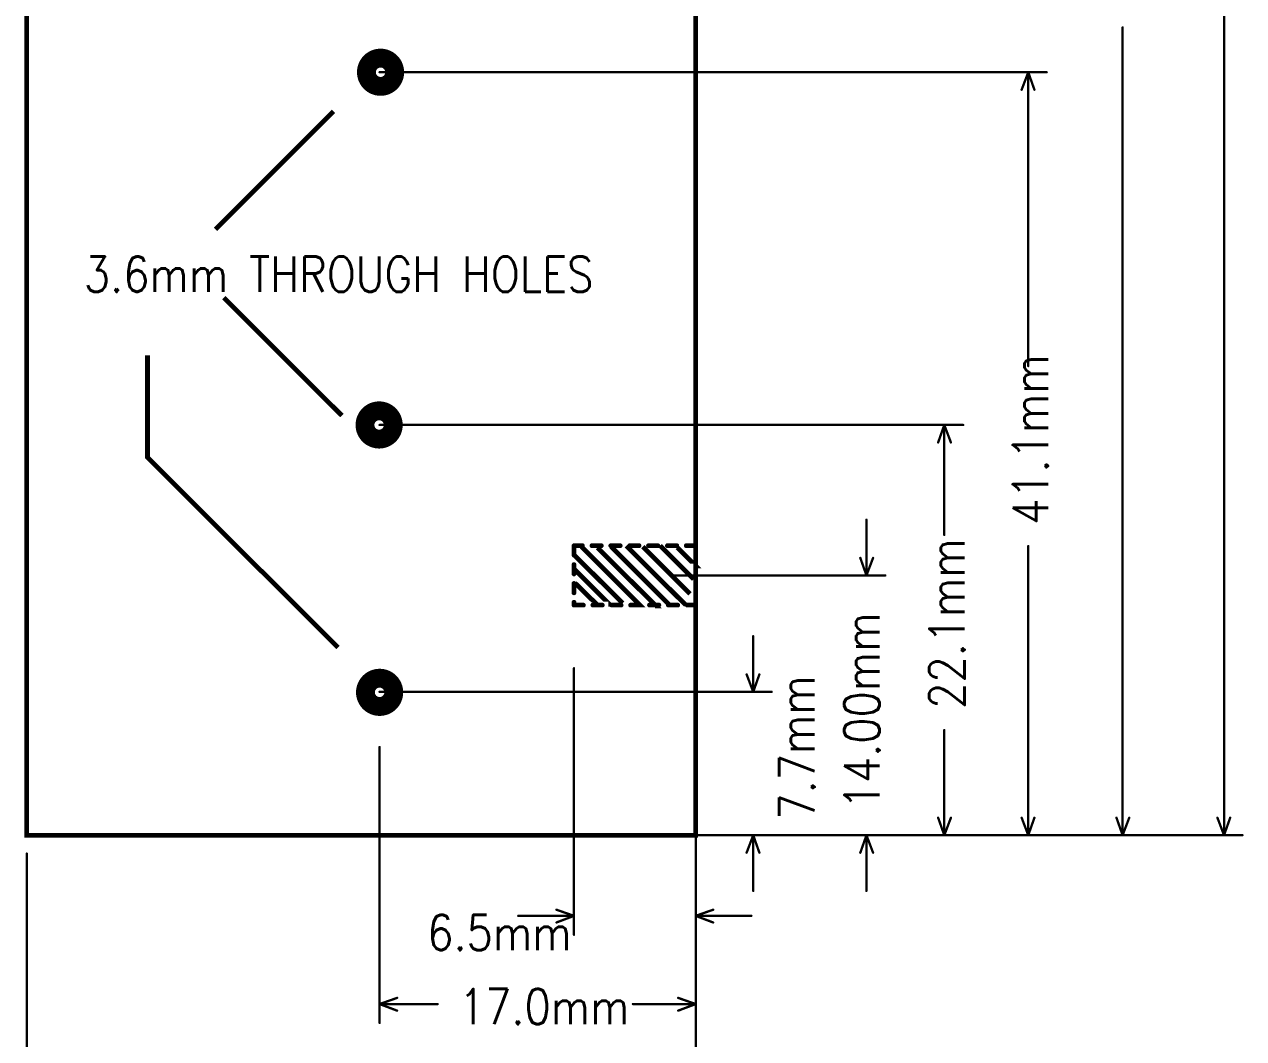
# Model space of a CAD drawing. Extents: x 2.21 to 9.98, y 0.91 to 8.6.
# Drawn here: x 5.091 to 7.676, y 3.506 to 5.656 of the extents above; entities that cross this region are included whole.
import ezdxf

# ---------------------------------------------------------------- set-up
doc = ezdxf.new("R2010")
doc.units = 0
doc.header["$LTSCALE"] = 25
doc.layers.get('0').update_dxf_attribs({"linetype": 'CONTINUOUS'})
doc.styles.get("Standard").update_dxf_attribs({"font": 'simplex'})

# ---------------------------------------------------------------- blocks, each defined once
blk = doc.blocks.new('DISC')
at = {"color": 0, "const_width": 0.5}
blk.add_lwpolyline([(0, 0.25, 1), (0, -0.25, 1)], format="xyb", close=True, dxfattribs=at)

msp = doc.modelspace()

# ---------------------------------------------------------------- linework, layer by layer
at = {"color": 3}
for points, const_width in [([(5.096, 3.937), (5.096, 8.213), (6.514, 8.213), (6.514, 3.937), (5.096, 3.937)], 0.01), ([(7.634, 3.937), (7.634, 5.83)], 0.005), ([(7.419, 3.937), (7.419, 5.65)], 0.005), ([(5.844, 5.555), (7.258, 5.555)], 0.005), ([(7.219, 5.555), (7.205, 5.518)], 0.005), ([(7.219, 4.932), (7.219, 5.555)], 0.005), ([(7.219, 5.555), (7.232, 5.518)], 0.005), ([(5.746, 5.472), (5.496, 5.222)], 0.01), ([(5.764, 4.827), (5.514, 5.077)], 0.01), ([(5.352, 4.955), (5.352, 4.738), (5.756, 4.335)], 0.01), ([(5.844, 4.807), (7.081, 4.807)], 0.005), ([(7.041, 4.807), (7.028, 4.77)], 0.005), ([(7.041, 4.574), (7.041, 4.807)], 0.005), ([(7.041, 4.807), (7.055, 4.77)], 0.005), ([(6.876, 4.488), (6.876, 4.606)], 0.005), ([(6.274, 4.551), (6.256, 4.551)], 0.01), ([(6.256, 4.551), (6.256, 4.531)], 0.01), ([(6.272, 4.549), (6.396, 4.425), (6.394, 4.425)], 0.01), ([(6.314, 4.551), (6.294, 4.551)], 0.01), ([(6.306, 4.547), (6.43, 4.423), (6.428, 4.423)], 0.01), ([(6.354, 4.551), (6.334, 4.551)], 0.01), ([(6.335, 4.549), (6.459, 4.425)], 0.01), ([(6.367, 4.551), (6.493, 4.425)], 0.01), ([(6.394, 4.551), (6.374, 4.551)], 0.01), ([(6.402, 4.549), (6.502, 4.449)], 0.01), ([(6.434, 4.551), (6.414, 4.551)], 0.01), ([(6.439, 4.551), (6.51, 4.48)], 0.01), ([(6.474, 4.551), (6.454, 4.551)], 0.01), ([(6.475, 4.547), (6.514, 4.508), (6.512, 4.508)], 0.01), ([(6.514, 4.551), (6.494, 4.551)], 0.01), ([(6.514, 4.545), (6.514, 4.551)], 0.01), ([(7.219, 3.937), (7.219, 4.55)], 0.005), ([(6.258, 4.53), (6.359, 4.429)], 0.01), ([(6.514, 4.505), (6.514, 4.525)], 0.01), ([(6.876, 4.488), (6.863, 4.525)], 0.005), ([(6.876, 4.488), (6.89, 4.525)], 0.005), ([(6.256, 4.511), (6.256, 4.491)], 0.01), ([(6.258, 4.5), (6.331, 4.427), (6.329, 4.427)], 0.01), ([(6.256, 4.471), (6.256, 4.451)], 0.01), ([(6.258, 4.472), (6.306, 4.425), (6.304, 4.425)], 0.01), ([(6.469, 4.488), (6.916, 4.488)], 0.005), ([(6.514, 4.465), (6.514, 4.485)], 0.01), ([(6.514, 4.425), (6.514, 4.445)], 0.01), ([(6.256, 4.431), (6.256, 4.425)], 0.01), ([(6.256, 4.425), (6.276, 4.425)], 0.01), ([(6.296, 4.425), (6.316, 4.425)], 0.01), ([(6.336, 4.425), (6.356, 4.425)], 0.01), ([(6.376, 4.425), (6.396, 4.425)], 0.01), ([(6.416, 4.425), (6.436, 4.425)], 0.01), ([(6.456, 4.425), (6.476, 4.425)], 0.01), ([(6.496, 4.425), (6.514, 4.425)], 0.01), ([(6.636, 4.241), (6.636, 4.359)], 0.005), ([(6.256, 4.291), (6.256, 3.726)], 0.005), ([(6.514, 4.291), (6.514, 3.726)], 0.005), ([(6.636, 4.241), (6.622, 4.278)], 0.005), ([(6.636, 4.241), (6.649, 4.278)], 0.005), ([(5.844, 4.241), (6.675, 4.241)], 0.005), ([(7.041, 3.937), (7.041, 4.16)], 0.005), ([(5.844, 4.124), (5.844, 3.539)], 0.005), ([(6.514, 4.124), (6.514, 3.539)], 0.005), ([(7.041, 3.937), (7.028, 3.974)], 0.005), ([(7.041, 3.937), (7.055, 3.974)], 0.005), ([(7.219, 3.937), (7.205, 3.974)], 0.005), ([(7.219, 3.937), (7.232, 3.974)], 0.005), ([(7.419, 3.937), (7.406, 3.974)], 0.005), ([(7.419, 3.937), (7.433, 3.974)], 0.005), ([(7.634, 3.937), (7.62, 3.974)], 0.005), ([(7.634, 3.937), (7.647, 3.974)], 0.005), ([(5.844, 3.937), (7.258, 3.937)], 0.005), ([(5.844, 3.937), (6.675, 3.937)], 0.005), ([(5.844, 3.937), (7.081, 3.937)], 0.005), ([(6.469, 3.937), (6.916, 3.937)], 0.005), ([(6.469, 3.937), (7.459, 3.937)], 0.005), ([(6.553, 3.937), (7.673, 3.937)], 0.005), ([(6.636, 3.937), (6.622, 3.9)], 0.005), ([(6.636, 3.937), (6.636, 3.819)], 0.005), ([(6.636, 3.937), (6.649, 3.9)], 0.005), ([(6.876, 3.937), (6.863, 3.9)], 0.005), ([(6.876, 3.937), (6.876, 3.819)], 0.005), ([(6.876, 3.937), (6.89, 3.9)], 0.005), ([(5.096, 3.898), (5.096, 3.358)], 0.005), ([(6.514, 3.898), (6.514, 3.358)], 0.005), ([(6.256, 3.766), (6.219, 3.779)], 0.005), ([(6.514, 3.766), (6.551, 3.779)], 0.005), ([(6.256, 3.766), (6.138, 3.766)], 0.005), ([(6.256, 3.766), (6.219, 3.752)], 0.005), ([(6.514, 3.766), (6.632, 3.766)], 0.005), ([(6.514, 3.766), (6.551, 3.752)], 0.005), ([(5.844, 3.579), (5.881, 3.592)], 0.005), ([(6.514, 3.579), (6.477, 3.592)], 0.005), ([(5.844, 3.579), (5.967, 3.579)], 0.005), ([(5.844, 3.579), (5.881, 3.565)], 0.005), ([(6.381, 3.579), (6.514, 3.579)], 0.005), ([(6.514, 3.579), (6.477, 3.565)], 0.005)]:
    msp.add_lwpolyline(points, dxfattribs=dict(at, const_width=const_width))
at = {"color": 2, "const_width": 0.04}
for points in [[(5.846, 5.525, -1), (5.846, 5.585, -1), (5.846, 5.525)], [(5.843, 4.777, -1), (5.843, 4.837, -1), (5.843, 4.777)], [(5.844, 4.21, -1), (5.844, 4.27, -1), (5.844, 4.21)]]:
    msp.add_lwpolyline(points, format="xyb", dxfattribs=at)

# ---------------------------------------------------------------- block references
at = {"color": 3}
for p, xscale, yscale in [((7.419, 5.65), 0.005, 0.005), ((5.844, 5.555), 0.005, 0.005), ((7.219, 5.555), 0.005, 0.005), ((7.219, 5.555), 0.005, 0.005), ((7.219, 5.555), 0.005, 0.005), ((7.258, 5.555), 0.005, 0.005), ((7.205, 5.518), 0.005, 0.005), ((7.232, 5.518), 0.005, 0.005), ((7.219, 4.932), 0.005, 0.005), ((5.844, 4.807), 0.005, 0.005), ((7.041, 4.807), 0.005, 0.005), ((7.041, 4.807), 0.005, 0.005), ((7.041, 4.807), 0.005, 0.005), ((7.081, 4.807), 0.005, 0.005), ((7.028, 4.77), 0.005, 0.005), ((7.055, 4.77), 0.005, 0.005), ((6.876, 4.606), 0.005, 0.005), ((7.041, 4.574), 0.005, 0.005), ((6.256, 4.551), 0.01, 0.01), ((6.256, 4.551), 0.01, 0.01), ((6.274, 4.551), 0.01, 0.01), ((6.294, 4.551), 0.01, 0.01), ((6.314, 4.551), 0.01, 0.01), ((6.334, 4.551), 0.01, 0.01), ((6.354, 4.551), 0.01, 0.01), ((6.374, 4.551), 0.01, 0.01), ((6.394, 4.551), 0.01, 0.01), ((6.414, 4.551), 0.01, 0.01), ((6.434, 4.551), 0.01, 0.01), ((6.454, 4.551), 0.01, 0.01), ((6.474, 4.551), 0.01, 0.01), ((6.494, 4.551), 0.01, 0.01), ((6.514, 4.551), 0.01, 0.01), ((6.514, 4.551), 0.01, 0.01), ((6.514, 4.545), 0.01, 0.01), ((7.219, 4.55), 0.005, 0.005), ((6.256, 4.531), 0.01, 0.01), ((6.514, 4.525), 0.01, 0.01), ((6.863, 4.525), 0.005, 0.005), ((6.89, 4.525), 0.005, 0.005), ((6.256, 4.511), 0.01, 0.01), ((6.514, 4.505), 0.01, 0.01), ((6.256, 4.491), 0.01, 0.01), ((6.256, 4.471), 0.01, 0.01), ((6.469, 4.488), 0.005, 0.005), ((6.514, 4.485), 0.01, 0.01), ((6.876, 4.488), 0.005, 0.005), ((6.876, 4.488), 0.005, 0.005), ((6.876, 4.488), 0.005, 0.005), ((6.916, 4.488), 0.005, 0.005), ((6.256, 4.451), 0.01, 0.01), ((6.514, 4.465), 0.01, 0.01), ((6.514, 4.445), 0.01, 0.01), ((6.256, 4.431), 0.01, 0.01), ((6.256, 4.425), 0.01, 0.01), ((6.256, 4.425), 0.01, 0.01), ((6.276, 4.425), 0.01, 0.01), ((6.296, 4.425), 0.01, 0.01), ((6.316, 4.425), 0.01, 0.01), ((6.336, 4.425), 0.01, 0.01), ((6.356, 4.425), 0.01, 0.01), ((6.376, 4.425), 0.01, 0.01), ((6.396, 4.425), 0.01, 0.01), ((6.416, 4.425), 0.01, 0.01), ((6.436, 4.425), 0.01, 0.01), ((6.456, 4.425), 0.01, 0.01), ((6.476, 4.425), 0.01, 0.01), ((6.496, 4.425), 0.01, 0.01), ((6.514, 4.425), 0.01, 0.01), ((6.514, 4.425), 0.01, 0.01), ((6.636, 4.359), 0.005, 0.005), ((6.256, 4.291), 0.005, 0.005), ((6.514, 4.291), 0.005, 0.005), ((6.622, 4.278), 0.005, 0.005), ((6.649, 4.278), 0.005, 0.005), ((5.844, 4.241), 0.005, 0.005), ((6.636, 4.241), 0.005, 0.005), ((6.636, 4.241), 0.005, 0.005), ((6.636, 4.241), 0.005, 0.005), ((6.675, 4.241), 0.005, 0.005), ((7.041, 4.16), 0.005, 0.005), ((5.844, 4.124), 0.005, 0.005), ((6.514, 4.124), 0.005, 0.005), ((7.028, 3.974), 0.005, 0.005), ((7.055, 3.974), 0.005, 0.005), ((7.205, 3.974), 0.005, 0.005), ((7.232, 3.974), 0.005, 0.005), ((7.406, 3.974), 0.005, 0.005), ((7.433, 3.974), 0.005, 0.005), ((7.62, 3.974), 0.005, 0.005), ((7.647, 3.974), 0.005, 0.005), ((5.844, 3.937), 0.005, 0.005), ((5.844, 3.937), 0.005, 0.005), ((5.844, 3.937), 0.005, 0.005), ((6.469, 3.937), 0.005, 0.005), ((6.469, 3.937), 0.005, 0.005), ((6.553, 3.937), 0.005, 0.005), ((6.636, 3.937), 0.005, 0.005), ((6.636, 3.937), 0.005, 0.005), ((6.636, 3.937), 0.005, 0.005), ((6.675, 3.937), 0.005, 0.005), ((6.876, 3.937), 0.005, 0.005), ((6.876, 3.937), 0.005, 0.005), ((6.876, 3.937), 0.005, 0.005), ((6.916, 3.937), 0.005, 0.005), ((7.041, 3.937), 0.005, 0.005), ((7.041, 3.937), 0.005, 0.005), ((7.041, 3.937), 0.005, 0.005), ((7.081, 3.937), 0.005, 0.005), ((7.219, 3.937), 0.005, 0.005), ((7.219, 3.937), 0.005, 0.005), ((7.219, 3.937), 0.005, 0.005), ((7.258, 3.937), 0.005, 0.005), ((7.419, 3.937), 0.005, 0.005), ((7.419, 3.937), 0.005, 0.005), ((7.419, 3.937), 0.005, 0.005), ((7.459, 3.937), 0.005, 0.005), ((7.634, 3.937), 0.005, 0.005), ((7.634, 3.937), 0.005, 0.005), ((7.634, 3.937), 0.005, 0.005), ((7.673, 3.937), 0.005, 0.005), ((5.096, 3.898), 0.005, 0.005), ((6.514, 3.898), 0.005, 0.005), ((6.622, 3.9), 0.005, 0.005), ((6.649, 3.9), 0.005, 0.005), ((6.863, 3.9), 0.005, 0.005), ((6.89, 3.9), 0.005, 0.005), ((6.636, 3.819), 0.005, 0.005), ((6.876, 3.819), 0.005, 0.005), ((6.219, 3.779), 0.005, 0.005), ((6.551, 3.779), 0.005, 0.005), ((6.138, 3.766), 0.005, 0.005), ((6.219, 3.752), 0.005, 0.005), ((6.256, 3.766), 0.005, 0.005), ((6.256, 3.766), 0.005, 0.005), ((6.256, 3.766), 0.005, 0.005), ((6.514, 3.766), 0.005, 0.005), ((6.514, 3.766), 0.005, 0.005), ((6.514, 3.766), 0.005, 0.005), ((6.551, 3.752), 0.005, 0.005), ((6.632, 3.766), 0.005, 0.005), ((6.256, 3.726), 0.005, 0.005), ((6.514, 3.726), 0.005, 0.005), ((5.881, 3.592), 0.005, 0.005), ((6.477, 3.592), 0.005, 0.005), ((5.844, 3.579), 0.005, 0.005), ((5.844, 3.579), 0.005, 0.005), ((5.844, 3.579), 0.005, 0.005), ((5.881, 3.565), 0.005, 0.005), ((5.967, 3.579), 0.005, 0.005), ((6.381, 3.579), 0.005, 0.005), ((6.477, 3.565), 0.005, 0.005), ((6.514, 3.579), 0.005, 0.005), ((6.514, 3.579), 0.005, 0.005), ((6.514, 3.579), 0.005, 0.005), ((5.844, 3.539), 0.005, 0.005), ((6.514, 3.539), 0.005, 0.005)]:
    msp.add_blockref('DISC', p, dxfattribs=dict(at, xscale=xscale, yscale=yscale))

# ---------------------------------------------------------------- texts
at = {"color": 3, "width": 0.866}
for s, p in [('3.6mm THROUGH HOLES', (5.217, 5.089)), ('6.5mm', (5.945, 3.693)), ('17.0mm', (6.012, 3.536))]:
    msp.add_text(s, height=0.075, dxfattribs=at).set_placement(p)
for s, p in [('41.1mm', (7.261, 4.595)), ('22.1mm', (7.084, 4.205)), ('14.00mm', (6.904, 3.992)), ('7.7mm', (6.766, 3.97))]:
    msp.add_text(s, height=0.075, rotation=90, dxfattribs=at).set_placement(p)

doc.saveas('drawing.dxf')
